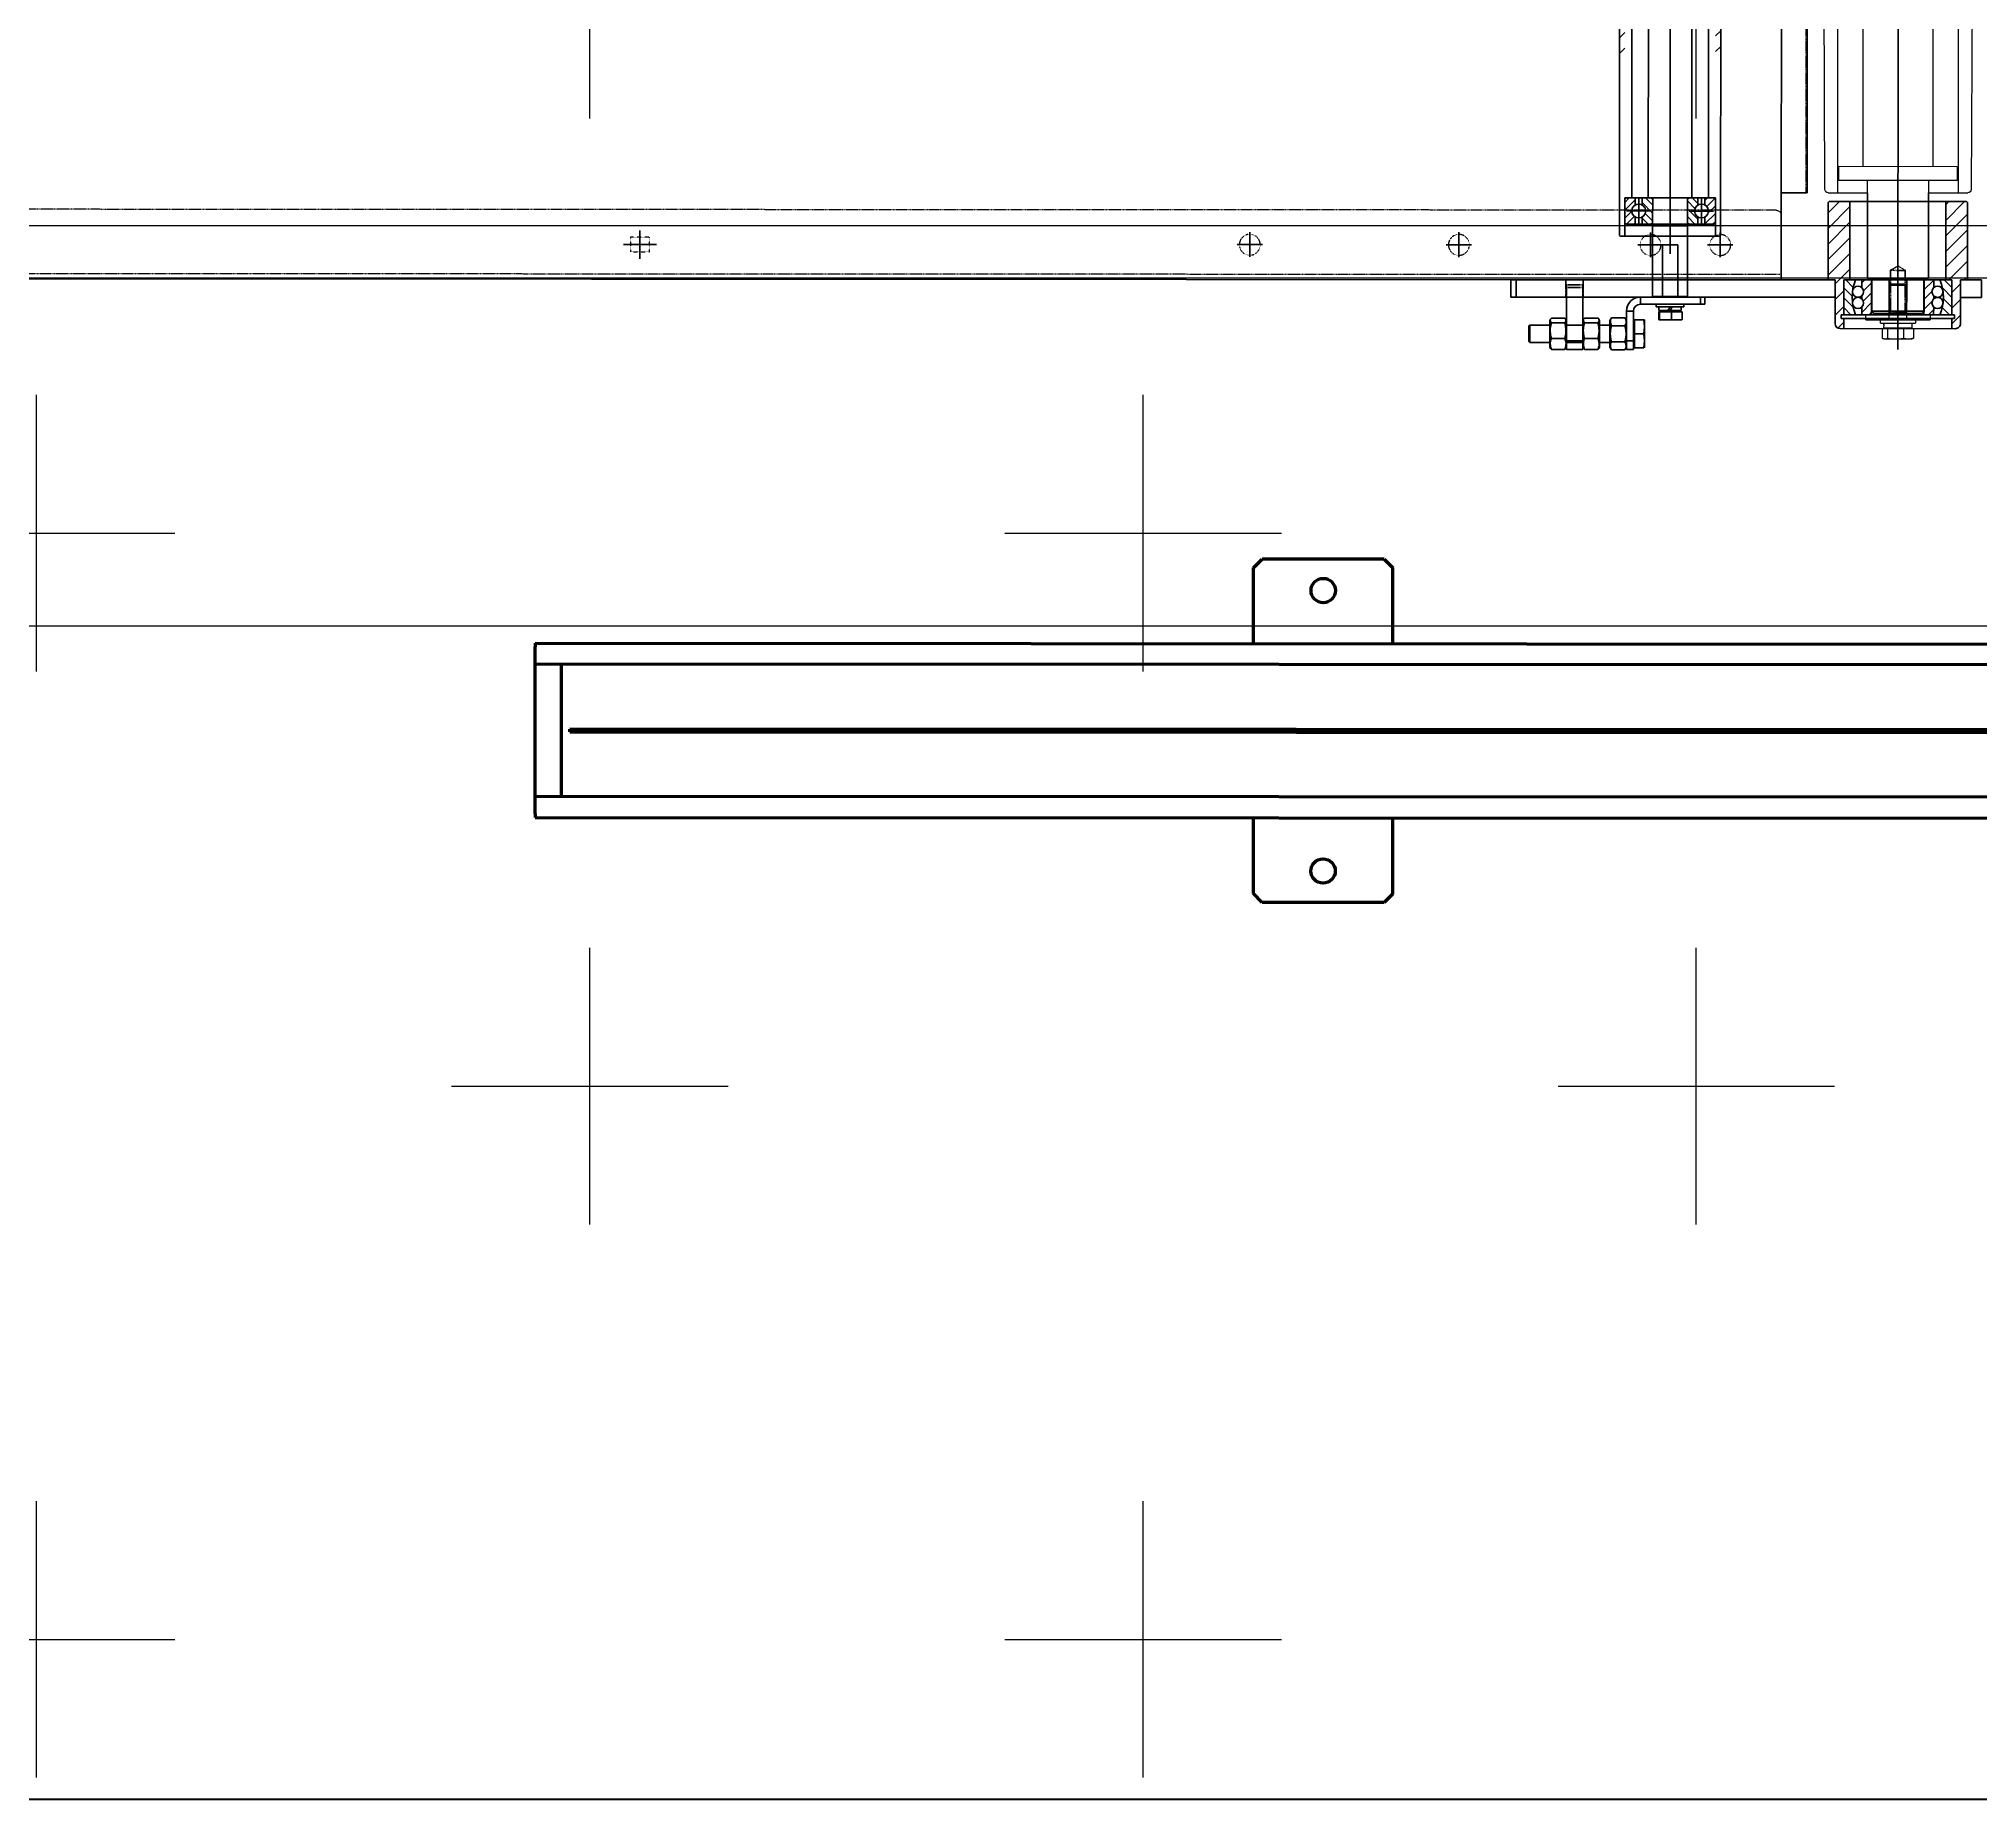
# Model space of a CAD drawing. Header units: millimetres. Extents: x 845401 to 948039, y 511594 to 550263.
# Drawn here: x 909969 to 911081, y 535138 to 536149 of the extents above; entities that cross this region are included whole.
import ezdxf

# ---------------------------------------------------------------- set-up
doc = ezdxf.new("R2010")
doc.units = ezdxf.units.MM
doc.linetypes.add('CENTER', pattern=[0])
doc.linetypes.add('DASHED', pattern=[0.75, 0.5, -0.25])
for name, color, linetype in [('00', 7, 'Continuous'), ('1', 30, 'Continuous'), ('1轮廓实线层', 7, 'Continuous'), ('2细线层', 4, 'Continuous'), ('3中心线层', 1, 'CENTER'), ('4虚线层', 6, 'DASHED'), ('5剖面线层', 2, 'Continuous')]:
    doc.layers.add(name, color=color, linetype=linetype)
for name, color, linetype, lineweight in [('7标注层', 4, 'Continuous', 5), ('A-剖-0.10mm.......SECT-L01', 255, 'Continuous', 18), ('可见 (ISO)', 7, 'Continuous', 50), ('物流设备', 7, 'Continuous', 5), ('粗实线', 7, 'Continuous', 30)]:
    doc.layers.add(name, color=color, linetype=linetype, lineweight=lineweight)
doc.styles.add('PC_TEXTSTYLE', font='isocp.shx', dxfattribs={"width": 0.8, "bigfont": 'hzfs.shx'})

# ---------------------------------------------------------------- blocks, each defined once
blk = doc.blocks.new('*U579')
at = {"layer": '1', "linetype": 'Continuous'}
h = blk.add_hatch(dxfattribs=at)
h.set_pattern_fill('_USER', color=1, scale=4, angle=45, style=0, pattern_type=0)
h.set_pattern_definition([(45, (0, 0), (-2.828427, 2.828427), [])])
edge = h.paths.add_edge_path()
edge.add_line((603, 403), (583, 403))
edge.add_line((583, 403), (583, 396.2))
edge.add_arc((593, 372), 26.2, 97.9975, 112.4377, ccw=False)
edge.add_arc((593, 372), 26.2, 82.0025, 97.9975, ccw=False)
edge.add_arc((593, 372), 26.2, 67.5623, 82.0025, ccw=False)
edge.add_line((603, 396.2), (603, 403))
edge = h.paths.add_edge_path()
edge.add_line((603, 347.8), (603, 341))
edge.add_line((603, 341), (583, 341))
edge.add_line((583, 341), (583, 347.8))
edge.add_arc((593, 372), 26.2, 247.5623, 262.0025)
edge.add_arc((593, 372), 26.2, 262.0025, 277.9975)
edge.add_arc((593, 372), 26.2, 277.9975, 292.4377)
blk = doc.blocks.new('*U580')
at = {"layer": '1', "linetype": 'Continuous'}
h = blk.add_hatch(dxfattribs=at)
h.set_pattern_fill('_USER', color=1, scale=4, angle=135, style=0, pattern_type=0)
h.set_pattern_definition([(135, (0, 0), (-2.828427, -2.828427), [])])
edge = h.paths.add_edge_path()
edge.add_line((598.5, 392.6), (603, 392.6))
edge.add_line((603, 392.6), (603, 387))
edge.add_line((603, 387), (583, 387))
edge.add_line((583, 387), (583, 392.6))
edge.add_line((583, 392.6), (587.5, 392.6))
edge.add_arc((589.8, 394.8), 3.2, 222.8511, 317.1489)
edge.add_line((592.1, 392.6), (593.9, 392.6))
edge.add_arc((596.2, 394.8), 3.2, 222.8511, 317.1489)
edge = h.paths.add_edge_path()
edge.add_line((583, 357), (603, 357))
edge.add_line((603, 357), (603, 351.4))
edge.add_line((603, 351.4), (598.5, 351.4))
edge.add_arc((596.2, 349.2), 3.2, 42.8511, 137.1489)
edge.add_line((593.9, 351.4), (592.1, 351.4))
edge.add_arc((589.8, 349.2), 3.2, 42.8511, 137.1489)
edge.add_line((587.5, 351.4), (583, 351.4))
edge.add_line((583, 351.4), (583, 357))
blk = doc.blocks.new('*U578', base_point=(-31, -88.5))
at = {"layer": '00', "color": 7}
for p, q in [((603, 403), (583, 403)), ((583, 403), (583, 387)), ((603, 403), (603, 387)), ((583, 392.6), (587.5, 392.6)), ((592.1, 392.6), (593.9, 392.6)), ((598.5, 392.6), (603, 392.6)), ((583, 387), (603, 387)), ((583, 357), (603, 357)), ((583, 341), (583, 357)), ((603, 341), (603, 357)), ((583, 351.4), (587.5, 351.4)), ((592.1, 351.4), (593.9, 351.4)), ((598.5, 351.4), (603, 351.4)), ((603, 341), (583, 341))]:
    blk.add_line(p, q, dxfattribs=at)
for centre in [(589.8, 394.8), (596.2, 394.8), (589.8, 349.2), (596.2, 349.2)]:
    blk.add_circle(centre, 3.2, dxfattribs=at)
for start, end in [(67.5623, 112.4377), (247.5623, 292.4377)]:
    blk.add_arc((593, 372), 26.2, start, end, dxfattribs=at)
at = {"color": 1, "linetype": 'Continuous'}
for name in ['*U579', '*U580']:
    blk.add_blockref(name, (0, 0), dxfattribs=at)
blk = doc.blocks.new('2206')
for p, q in [((2751.3, 2782.6), (2721.3, 2782.6)), ((2751.3, 2762.6), (2721.3, 2762.6))]:
    blk.add_line(p, q)
at = {"layer": '00', "rotation": 270}
blk.add_blockref('*U578', (2275.8, 3396.6), dxfattribs=at)
blk = doc.blocks.new('JTB2')
at = {"layer": '5剖面线层'}
h = blk.add_hatch(dxfattribs=at)
h.set_pattern_fill('ANSI31', color=256, scale=2, angle=-90, style=0)
h.set_pattern_definition([(225, (4709.747, 4481.01), (-4.490128, 4.490128), [])])
h.paths.add_polyline_path([(3985.1, 692.6), (3985.1, 704.6), (3985.6, 705.1), (4029.6, 705.1), (4030.1, 704.6), (4030.1, 701.1), (4040.1, 701.1), (4055.1, 701.1, -0.414214), (4058.1, 698.1), (4058.1, 696.1), (4052.3, 696.1), (4052.3, 697.6), (4050.1, 697.6), (4050.1, 696.1), (4030.1, 696.1), (4030.1, 692.6)])
h.paths.add_polyline_path([(3985.6, 625.1), (3985.1, 625.6), (3985.1, 637.6), (4030.1, 637.6), (4030.1, 634.1), (4050.1, 634.1), (4050.1, 632.6), (4052.3, 632.6), (4052.3, 634.1), (4058.1, 634.1), (4058.1, 632.1, -0.414214), (4055.1, 629.1), (4040.1, 629.1), (4030.1, 629.1), (4030.1, 625.6), (4029.6, 625.1)])
at = {"color": 7, "linetype": 'Continuous', "lineweight": 25}
for p, q in [((4040.1, 887.1), (4030.1, 887.1)), ((4030.1, 887.1), (4030.1, 884.1)), ((4030.1, 884.1), (4040.1, 884.1)), ((4030.1, 884.1), (4030.1, 701.1)), ((4040.1, 884.1), (4040.1, 887.1)), ((4040.1, 884.1), (4040.1, 701.1)), ((4040.1, 855.3), (4065.1, 855.3)), ((4040.1, 845.8), (4065.1, 845.8)), ((4065.1, 855.3), (4065.1, 845.8)), ((4070.1, 855.3), (4065.1, 855.3)), ((4065.1, 845.8), (4070.1, 845.8)), ((4070.1, 845.8), (4070.1, 855.3)), ((3985.1, 704.6), (3985.6, 705.1)), ((3985.1, 704.6), (3985.1, 625.6)), ((3985.6, 705.1), (4029.6, 705.1)), ((4029.6, 705.1), (4030.1, 704.6)), ((4040.1, 701.1), (4030.1, 701.1)), ((4040.1, 701.1), (4055.1, 701.1)), ((4030.1, 692.6), (3985.1, 692.6)), ((4030.1, 696.1), (4030.1, 634.1)), ((4050.1, 697.6), (4050.1, 632.6)), ((4050.1, 697.6), (4052.3, 697.6)), ((4052.3, 697.6), (4052.3, 632.6)), ((4058.1, 696.1), (4052.3, 696.1)), ((4058.1, 632.1), (4058.1, 698.1)), ((3985.1, 637.6), (4030.1, 637.6)), ((3985.6, 625.1), (3985.1, 625.6)), ((4029.6, 625.1), (3985.6, 625.1)), ((4030.1, 625.6), (4029.6, 625.1)), ((4030.1, 629.1), (4030.1, 617.1)), ((4040.1, 629.1), (4030.1, 629.1)), ((4055.1, 629.1), (4040.1, 629.1)), ((4040.1, 617.1), (4040.1, 629.1)), ((4050.1, 632.6), (4052.3, 632.6)), ((4052.3, 634.1), (4058.1, 634.1)), ((4040.1, 617.1), (4030.1, 617.1))]:
    blk.add_line(p, q, dxfattribs=at)
for centre, start, end in [((4055.1, 698.1), 0, 90), ((4055.1, 632.1), 270, 0)]:
    blk.add_arc(centre, 3, start, end, dxfattribs=at)
at = {"layer": '4虚线层'}
for p, q in [((4040.1, 855.6), (4030.1, 855.6)), ((4040.1, 845.6), (4030.1, 845.6)), ((4033.1, 855.3), (4033.1, 845.8)), ((4033.1, 855.3), (4040.1, 855.3)), ((4033.1, 845.8), (4040.1, 845.8)), ((4034.6, 855.3), (4034.6, 845.8))]:
    blk.add_line(p, q, dxfattribs=at)
at = {"layer": '4虚线层', "lineweight": 25}
for p, q in [((4050.1, 696.1), (4030.1, 696.1)), ((4030.1, 634.1), (4050.1, 634.1))]:
    blk.add_line(p, q, dxfattribs=at)
at = {"xscale": -1, "rotation": 90}
blk.add_blockref('2206', (6812.7, 3401.4), dxfattribs=at)
blk = doc.blocks.new('6304')
at = {"layer": '5剖面线层'}
h = blk.add_hatch(dxfattribs=at)
h.set_pattern_fill('ANSI31', color=256, style=0)
h.set_pattern_definition([(45, (1622.4174, 1392.4765), (-2.24506, 2.24506), [])])
edge = h.paths.add_edge_path()
edge.add_line((1637.4, 1412.5), (1635.4, 1412.5))
edge.add_line((1635.4, 1412.5), (1633.4, 1412.5))
edge.add_arc((1629.9, 1410.5), 4, 30, 150)
edge.add_line((1626.5, 1412.5), (1622.4, 1412.5))
edge.add_line((1622.4, 1412.5), (1622.4, 1417.4))
edge.add_arc((1623.5, 1417.4), 1.1, 90, 180, ccw=False)
edge.add_line((1623.5, 1418.5), (1636.3, 1418.5))
edge.add_arc((1636.3, 1417.4), 1.1, 360, 90, ccw=False)
edge.add_line((1637.4, 1417.4), (1637.4, 1412.5))
h = blk.add_hatch(dxfattribs=at)
h.set_pattern_fill('ANSI31', color=256, angle=90, style=0)
h.set_pattern_definition([(135, (1622.4174, 1392.4765), (-2.24506, -2.24506), [])])
edge = h.paths.add_edge_path()
edge.add_line((1622.4, 1408.5), (1626.5, 1408.5))
edge.add_arc((1629.9, 1410.5), 4, 210, 330)
edge.add_line((1633.4, 1408.5), (1637.4, 1408.5))
edge.add_line((1637.4, 1408.5), (1637.4, 1403.6))
edge.add_arc((1636.3, 1403.6), 1.1, 270, 360, ccw=False)
edge.add_line((1636.3, 1402.5), (1623.5, 1402.5))
edge.add_arc((1623.5, 1403.6), 1.1, 180, 270, ccw=False)
edge.add_line((1622.4, 1403.6), (1622.4, 1408.5))
at = {"layer": '5剖面线层', "extrusion": (0, 1.22461e-16, -1)}
h = blk.add_hatch(dxfattribs=at)
h.set_pattern_fill('ANSI31', color=256, angle=180, style=0)
h.set_pattern_definition([(225, (-1622.4174, 1392.4765), (2.24506, -2.24506), [])])
edge = h.paths.add_edge_path()
edge.add_line((-1622.4, 1376.5), (-1626.5, 1376.5))
edge.add_arc((-1629.9, 1374.5), 4, 30, 150)
edge.add_line((-1633.4, 1376.5), (-1637.4, 1376.5))
edge.add_line((-1637.4, 1376.5), (-1637.4, 1381.4))
edge.add_arc((-1636.3, 1381.4), 1.1, 90, 180, ccw=False)
edge.add_line((-1636.3, 1382.5), (-1623.5, 1382.5))
edge.add_arc((-1623.5, 1381.4), 1.1, 360, 90, ccw=False)
edge.add_line((-1622.4, 1381.4), (-1622.4, 1376.5))
h = blk.add_hatch(dxfattribs=at)
h.set_pattern_fill('ANSI31', color=256, angle=270, style=0)
h.set_pattern_definition([(315, (-1622.4174, 1392.4765), (2.24506, 2.24506), [])])
edge = h.paths.add_edge_path()
edge.add_line((-1626.5, 1372.5), (-1622.4, 1372.5))
edge.add_line((-1622.4, 1372.5), (-1622.4, 1367.6))
edge.add_arc((-1623.5, 1367.6), 1.1, 270, 360, ccw=False)
edge.add_line((-1623.5, 1366.5), (-1636.3, 1366.5))
edge.add_arc((-1636.3, 1367.6), 1.1, 180, 270, ccw=False)
edge.add_line((-1637.4, 1367.6), (-1637.4, 1372.5))
edge.add_line((-1637.4, 1372.5), (-1635.4, 1372.5))
edge.add_line((-1635.4, 1372.5), (-1633.4, 1372.5))
edge.add_arc((-1629.9, 1374.5), 4, 210, 330)
at = {"layer": '1轮廓实线层'}
for p, q in [((1622.4, 1392.5), (1622.4, 1417.4)), ((1637.4, 1417.4), (1637.4, 1392.5)), ((1622.4, 1408.5), (1626.5, 1408.5)), ((1623.5, 1402.5), (1636.3, 1402.5)), ((1633.4, 1408.5), (1637.4, 1408.5)), ((1637.4, 1412.5), (1635.4, 1412.5))]:
    blk.add_line(p, q, dxfattribs=at)
at = {"layer": '1轮廓实线层', "extrusion": (0, 1.22461e-16, -1)}
for p, q in [((1622.4, 1392.5), (1622.4, 1367.6)), ((1637.4, 1367.6), (1637.4, 1392.5)), ((1623.5, 1382.5), (1636.3, 1382.5)), ((1622.4, 1376.5), (1626.5, 1376.5)), ((1633.4, 1376.5), (1637.4, 1376.5)), ((1637.4, 1372.5), (1635.4, 1372.5))]:
    blk.add_line(p, q, dxfattribs=at)
at = {"layer": '1轮廓实线层'}
for points in [[(1626.5, 1412.5), (1622.4, 1412.5), (1622.4, 1417.4)], [(1623.5, 1418.5), (1636.3, 1418.5)], [(1637.4, 1417.4), (1637.4, 1412.5)], [(1635.4, 1412.5), (1633.4, 1412.5)]]:
    blk.add_lwpolyline(points, dxfattribs=at)
at = {"layer": '1轮廓实线层', "extrusion": (0, 1.22461e-16, -1)}
for points in [[(-1626.5, 1372.5), (-1622.4, 1372.5), (-1622.4, 1367.6)], [(-1635.4, 1372.5), (-1633.4, 1372.5)], [(-1637.4, 1367.6), (-1637.4, 1372.5)], [(-1623.5, 1366.5), (-1636.3, 1366.5)]]:
    blk.add_lwpolyline(points, dxfattribs=at)
at = {"layer": '1轮廓实线层'}
blk.add_circle((1629.9, 1410.5), 4, dxfattribs=at)
at = {"layer": '1轮廓实线层', "extrusion": (0, 1.22461e-16, -1)}
blk.add_circle((-1629.9, 1374.5), 4, dxfattribs=at)
at = {"layer": '1轮廓实线层'}
for centre, start, end in [((1623.5, 1417.4), 90, 180), ((1636.3, 1417.4), 0, 90), ((1623.5, 1403.6), 180, 270), ((1636.3, 1403.6), 270, 0)]:
    blk.add_arc(centre, 1.1, start, end, dxfattribs=at)
at = {"layer": '1轮廓实线层', "extrusion": (0, 1.22461e-16, -1)}
for centre, start, end in [((-1623.5, 1381.4), 0, 90), ((-1636.3, 1381.4), 90, 180), ((-1623.5, 1367.6), 270, 0), ((-1636.3, 1367.6), 180, 270)]:
    blk.add_arc(centre, 1.1, start, end, dxfattribs=at)
at = {"layer": '3中心线层'}
for p, q in [((1629.9, 1403.5), (1629.9, 1417.5)), ((1622.9, 1410.5), (1636.9, 1410.5)), ((1620.4, 1392.5), (1639.4, 1392.5))]:
    blk.add_line(p, q, dxfattribs=at)
at = {"layer": '3中心线层', "extrusion": (0, 1.22461e-16, -1)}
for p, q in [((1629.9, 1381.5), (1629.9, 1367.5)), ((1622.9, 1374.5), (1636.9, 1374.5))]:
    blk.add_line(p, q, dxfattribs=at)
at = {"style": 'PC_TEXTSTYLE'}
blk.add_text('TH_SUPERPART', height=1e-29, dxfattribs=at).set_placement((1622.4, 1392.5))
blk = doc.blocks.new('*U100472')
at = {"layer": '5剖面线层'}
h = blk.add_hatch(dxfattribs=at)
h.set_pattern_fill('ANSI31', color=256, scale=2, angle=-90, style=0)
h.set_pattern_definition([(315, (-3679.253, 1891.92), (4.490128, 4.490128), [])])
h.paths.add_polyline_path([(-1921.7, 1032), (-1921.7, 1536.5), (-1922.2, 1537), (-1924.7, 1537), (-1924.7, 1530), (-1924.7, 1515), (-1926.7, 1515), (-1928.7, 1515), (-1928.7, 1032)])
h.paths.add_polyline_path([(-1924.7, 549), (-1924.7, 534), (-1924.7, 527), (-1922.2, 527), (-1921.7, 527.5), (-1921.7, 1032), (-1928.7, 1032), (-1928.7, 549), (-1926.7, 549)])
h.paths.add_polyline_path([(-1972.7, 1032), (-1972.7, 1515), (-1974.7, 1515), (-1976.7, 1515), (-1976.7, 1530), (-1976.7, 1537), (-1979.2, 1537), (-1979.7, 1536.5), (-1979.7, 1032)])
h.paths.add_polyline_path([(-1972.7, 549), (-1972.7, 1032), (-1979.7, 1032), (-1979.7, 527.5), (-1979.2, 527), (-1976.7, 527), (-1976.7, 534), (-1976.7, 549), (-1974.7, 549)])
at = {"color": 7, "linetype": 'Continuous', "lineweight": 25}
for p, q in [((-1984.3, 1702.3), (-1985.2, 1700.6)), ((-1976.6, 1702.3), (-1984.3, 1702.3)), ((-1975.7, 1700.6), (-1976.6, 1702.3)), ((-2031.2, 1698), (-2031.7, 1697.5)), ((-2031.7, 1688.5), (-2031.7, 1697.5)), ((-2019.7, 1698), (-2031.2, 1698)), ((-2031.2, 1698), (-2031.2, 1688)), ((-2019.3, 1701.4), (-2019.7, 1700.6)), ((-2019.7, 1700.6), (-2019.7, 1700.4)), ((-2019.7, 1700.4), (-2019.7, 1685.4)), ((-2018.8, 1702), (-2019.3, 1701.4)), ((-2011.1, 1702), (-2018.8, 1702)), ((-2011.1, 1695.7), (-2018.8, 1695.7)), ((-2010.2, 1700.6), (-2010.6, 1701.4)), ((-2010.2, 1700.6), (-2010.2, 1700.4)), ((-2010.2, 1700.4), (-2010.2, 1685.4)), ((-2000.7, 1698), (-2010.2, 1698)), ((-2000.3, 1701.4), (-2000.7, 1700.6)), ((-2000.7, 1700.6), (-2000.7, 1700.4)), ((-2000.7, 1700.4), (-2000.7, 1685.4)), ((-1999.8, 1702), (-2000.3, 1701.4)), ((-1992.1, 1702), (-1999.8, 1702)), ((-1992.1, 1695.7), (-1999.8, 1695.7)), ((-1991.2, 1700.6), (-1991.6, 1701.4)), ((-1991.2, 1700.6), (-1991.2, 1700.4)), ((-1991.2, 1700.4), (-1991.2, 1685.4)), ((-1985.2, 1698), (-1991.2, 1698)), ((-1985.2, 1700.6), (-1985.2, 1685.4)), ((-1976.6, 1697.6), (-1984.3, 1697.6)), ((-1975.7, 1702), (-1971.7, 1702)), ((-1975.7, 1697), (-1975.7, 1702)), ((-1975.7, 1680), (-1975.7, 1697)), ((-1971.7, 1697), (-1975.7, 1697)), ((-1971.7, 1702), (-1971.7, 1697)), ((-1971.1, 1700.9), (-1971.7, 1700.3)), ((-1971.7, 1680), (-1971.7, 1697)), ((-1971.1, 1693), (-1971.1, 1701)), ((-1971.1, 1701), (-1965.7, 1701)), ((-1971.1, 1685), (-1971.1, 1693)), ((-1971.1, 1693), (-1965.7, 1693)), ((-1965.7, 1701), (-1965.3, 1697)), ((-1965.3, 1697), (-1965.7, 1693)), ((-1965.7, 1693), (-1965.3, 1689)), ((-1965.3, 1701), (-1965.3, 1697)), ((-1965.3, 1689), (-1965.3, 1697)), ((-2031.7, 1688.5), (-2031.2, 1688)), ((-2031.2, 1688), (-2019.7, 1688)), ((-2019.7, 1685.4), (-2019.3, 1684.7)), ((-2011.1, 1686.7), (-2018.8, 1686.7)), ((-2011.1, 1684), (-2018.8, 1684)), ((-2010.6, 1684.7), (-2010.2, 1685.4)), ((-2010.2, 1688), (-2000.7, 1688)), ((-2000.7, 1685.4), (-2000.3, 1684.7)), ((-1992.1, 1686.7), (-1999.8, 1686.7)), ((-1992.1, 1684), (-1999.8, 1684)), ((-1991.6, 1684.7), (-1991.2, 1685.4)), ((-1991.2, 1688), (-1985.2, 1688)), ((-1985.2, 1685.4), (-1984.3, 1683.8)), ((-1976.6, 1688.4), (-1984.3, 1688.4)), ((-1976.6, 1683.8), (-1984.3, 1683.8)), ((-1976.6, 1683.8), (-1975.7, 1685.4)), ((-1975.7, 1680), (-1971.7, 1680)), ((-1971.7, 1685.8), (-1971.1, 1685.2)), ((-1971.1, 1685), (-1965.7, 1685)), ((-1965.3, 1689), (-1965.7, 1685)), ((-1965.3, 1685), (-1965.3, 1689)), ((-1957.2, 1685), (-1957.1, 1685)), ((-1956.7, 1680.3), (-1957.2, 1680.3)), ((-1957.1, 1685), (-1953.2, 1685)), ((-1957, 1680.3), (-1956.4, 1679.7)), ((-1956.7, 1684.7), (-1953.2, 1685)), ((-1956.7, 1680.3), (-1956.7, 1684.7)), ((-1949.8, 1680.3), (-1956.7, 1680.3)), ((-1953.2, 1685), (-1949.8, 1684.7)), ((-1953.2, 1685), (-1946.8, 1685)), ((-1949.8, 1684.7), (-1946.8, 1685)), ((-1949.8, 1680.3), (-1949.8, 1684.7)), ((-1943.8, 1680.3), (-1949.8, 1680.3)), ((-1946.8, 1685), (-1943.8, 1684.7)), ((-1946.8, 1685), (-1944.2, 1685)), ((-1945, 1679.7), (-1944.4, 1680.3)), ((-1944.1, 1685), (-1944.2, 1685)), ((-1943.8, 1680.3), (-1943.8, 1684.7)), ((-1834.9, 1680), (-1834.9, 1662)), ((-1805.9, 1681), (-1804.9, 1680)), ((-1804.9, 1662), (-1804.9, 1680)), ((-1967.7, 1676), (-1967.7, 1672)), ((-1933.2, 1676), (-1967.7, 1676)), ((-1933.2, 1672), (-1967.7, 1672)), ((-1960.2, 1672), (-1960.7, 1671.5)), ((-1960.7, 1671.5), (-1960.7, 1631.1)), ((-1955.1, 1671.5), (-1960.7, 1671.5)), ((-1960.2, 1672), (-1954.9, 1672)), ((-1958.7, 1677.6), (-1958.7, 1676)), ((-1958.7, 1677.6), (-1958.4, 1677.6)), ((-1958.4, 1677.6), (-1942.7, 1677.6)), ((-1957.1, 1679.7), (-1957.1, 1677.6)), ((-1957.1, 1679.7), (-1951.9, 1679.7)), ((-1955.1, 1642), (-1955.1, 1671.5)), ((-1946.3, 1671.5), (-1955.1, 1671.5)), ((-1954.9, 1672), (-1946.4, 1672)), ((-1951.9, 1679.7), (-1950.7, 1679.7)), ((-1950.7, 1679.7), (-1944.3, 1679.7)), ((-1946.4, 1672), (-1941.2, 1672)), ((-1946.3, 1642), (-1946.3, 1671.5)), ((-1940.7, 1671.5), (-1946.3, 1671.5)), ((-1944.3, 1677.6), (-1944.3, 1679.7)), ((-1942.7, 1676), (-1942.7, 1677.6)), ((-1940.7, 1671.5), (-1941.2, 1672)), ((-1940.7, 1631.1), (-1940.7, 1671.5)), ((-1933.2, 1672), (-1933.2, 1676)), ((-1933.2, 1676), (-1930.7, 1676)), ((-1930.7, 1672), (-1933.2, 1672)), ((-1930.7, 1676), (-1930.7, 1672)), ((-1886.9, 1662), (-3156.9, 1662)), ((-1886.9, 1656), (-1886.9, 1662)), ((-1836.4, 1662), (-1837.4, 1661)), ((-1837.4, 1661), (-1837.4, 1612)), ((-1802.4, 1661), (-1837.4, 1661)), ((-1836.4, 1662), (-1803.4, 1662)), ((-1802.4, 1661), (-1803.4, 1662)), ((-1802.4, 1612), (-1802.4, 1661)), ((-1886.9, 1622), (-1886.9, 1656)), ((-1979.7, 1636.5), (-1979.2, 1637)), ((-1979.7, 1636.5), (-1979.7, 427.5)), ((-1976.7, 1637), (-1979.2, 1637)), ((-1976.7, 1637), (-1976.7, 1630)), ((-1976.7, 1637), (-1924.7, 1637)), ((-1946.3, 1642), (-1955.1, 1642)), ((-1924.7, 1630), (-1924.7, 1637)), ((-1922.2, 1637), (-1924.7, 1637)), ((-1922.2, 1637), (-1921.7, 1636.5)), ((-1921.7, 427.5), (-1921.7, 1636.5)), ((-1976.7, 1630), (-1976.7, 1615)), ((-1960.7, 1631.1), (-1940.7, 1631.1)), ((-1960.7, 1630), (-1960.7, 1615)), ((-1960.7, 1630), (-1940.7, 1630)), ((-1960.2, 1631.1), (-1960.2, 1630)), ((-1941.2, 1630), (-1941.2, 1631.1)), ((-1940.7, 1615), (-1940.7, 1630)), ((-1924.7, 1615), (-1924.7, 1630)), ((-1976.7, 1615), (-1974.7, 1615)), ((-1974.7, 1615), (-1926.7, 1615)), ((-1972.7, 449), (-1972.7, 1615)), ((-1963.2, 1615), (-1963.2, 449)), ((-1963.2, 1615), (-1938.2, 1615)), ((-1938.2, 449), (-1938.2, 1615)), ((-1928.7, 1615), (-1928.7, 449)), ((-1926.7, 1615), (-1924.7, 1615)), ((-1886.9, 1622), (-1886.9, 442)), ((-1886.9, 1612), (-1886.2, 1612)), ((-1872.1, 1612), (-1886.2, 1612)), ((-1872.1, 452), (-1872.1, 1612))]:
    blk.add_line(p, q, dxfattribs=at)
for p, q in [((-1957.2, 1685), (-1957.2, 1680.3)), ((-1834.9, 1680), (-1804.9, 1680))]:
    blk.add_line(p, q)
at = {"color": 7, "linetype": 'Continuous', "lineweight": 15}
for p, q in [((-1834.9, 1680), (-1833.9, 1681)), ((-1833.9, 1681), (-1805.9, 1681)), ((-1861.9, 1610), (-1862.9, 1347)), ((-1859.9, 1612), (-1837.4, 1612)), ((-1854.4, 1612), (-1854.4, 452)), ((-1785.9, 1605), (-1853.9, 1605)), ((-1853.9, 1605), (-1853.9, 1597)), ((-1837.4, 1612), (-1837.4, 1605)), ((-1802.4, 1612), (-1779.9, 1612)), ((-1802.4, 1605), (-1802.4, 1612)), ((-1785.9, 1597), (-1785.9, 1605)), ((-1785.4, 452), (-1785.4, 1612)), ((-1776.9, 1347), (-1777.9, 1610)), ((-1785.9, 1597), (-1853.9, 1597)), ((-1839.9, 1597), (-1839.9, 467)), ((-1799.9, 467), (-1799.9, 1597))]:
    blk.add_line(p, q, dxfattribs=at)
at = {"color": 7, "linetype": 'Continuous', "lineweight": 25, "flags": 128}
for points in [[(-1950.7, 1677.6), (-1951.1, 1678.3), (-1951.5, 1679), (-1951.9, 1679.7)], [(-1950.7, 1679.7), (-1950.3, 1679), (-1949.9, 1678.3), (-1949.5, 1677.6)]]:
    blk.add_lwpolyline(points, dxfattribs=at)
at = {"color": 7, "linetype": 'Continuous', "lineweight": 25}
for radius in [8, 4]:
    blk.add_arc((-1967.7, 1680), radius, 180, 270, dxfattribs=at)
at = {"color": 7, "linetype": 'Continuous', "lineweight": 15}
for centre, start, end in [((-1859.9, 1610), 90, 179.7838), ((-1779.9, 1610), 0.2162, 90)]:
    blk.add_arc(centre, 2, start, end, dxfattribs=at)
at = {"color": 7, "linetype": 'Continuous', "lineweight": 25}
for points, knots in [([(-1984.3, 1697.6), (-1984.5, 1698), (-1984.9, 1698.9), (-1985, 1700.1), (-1984.8, 1701.2), (-1984.4, 1701.9), (-1984.3, 1702.3)], [0, 0, 0, 0, 0.264603, 0.534946, 0.765344, 1, 1, 1, 1]), ([(-1976.6, 1702.3), (-1976.4, 1701.9), (-1976, 1701), (-1975.8, 1699.8), (-1976.1, 1698.7), (-1976.4, 1698), (-1976.6, 1697.6)], [0, 0, 0, 0, 0.264604, 0.534947, 0.765345, 1, 1, 1, 1]), ([(-2018.8, 1695.7), (-2019, 1696.2), (-2019.4, 1697.4), (-2019.5, 1699), (-2019.3, 1700.6), (-2018.9, 1701.5), (-2018.8, 1702)], [0, 0, 0, 0, 0.264606, 0.534947, 0.765339, 1, 1, 1, 1]), ([(-2018.8, 1686.7), (-2019, 1687.8), (-2019.5, 1689.6), (-2019.5, 1692.3), (-2019.2, 1694.2), (-2018.9, 1695.3), (-2018.8, 1695.7)], [0, 0, 0, 0, 0.363595, 0.61279, 0.868712, 1, 1, 1, 1]), ([(-2011.1, 1702), (-2010.9, 1701.5), (-2010.5, 1700.4), (-2010.3, 1698.7), (-2010.6, 1697.1), (-2010.9, 1696.2), (-2011.1, 1695.7)], [0, 0, 0, 0, 0.264606, 0.534947, 0.765343, 1, 1, 1, 1]), ([(-2010.6, 1701.4), (-2010.6, 1701.4), (-2010.7, 1701.6), (-2010.9, 1701.8), (-2011.1, 1702)], [0, 0, 0, 0, 0.024413, 1, 1, 1, 1]), ([(-2011.1, 1695.7), (-2011, 1695.3), (-2010.7, 1694.2), (-2010.4, 1692.3), (-2010.4, 1689.6), (-2010.9, 1687.8), (-2011.1, 1686.7)], [0, 0, 0, 0, 0.131289, 0.380795, 0.636403, 1, 1, 1, 1]), ([(-1999.8, 1695.7), (-2000, 1696.2), (-2000.4, 1697.4), (-2000.5, 1699), (-2000.3, 1700.6), (-1999.9, 1701.5), (-1999.8, 1702)], [0, 0, 0, 0, 0.264606, 0.534947, 0.765339, 1, 1, 1, 1]), ([(-1999.8, 1686.7), (-2000, 1687.8), (-2000.5, 1689.6), (-2000.5, 1692.3), (-2000.2, 1694.2), (-1999.9, 1695.3), (-1999.8, 1695.7)], [0, 0, 0, 0, 0.363595, 0.61279, 0.868712, 1, 1, 1, 1]), ([(-1992.1, 1702), (-1991.9, 1701.5), (-1991.5, 1700.4), (-1991.3, 1698.7), (-1991.6, 1697.1), (-1991.9, 1696.2), (-1992.1, 1695.7)], [0, 0, 0, 0, 0.264606, 0.534947, 0.765343, 1, 1, 1, 1]), ([(-1991.6, 1701.4), (-1991.6, 1701.4), (-1991.7, 1701.6), (-1991.9, 1701.8), (-1992.1, 1702)], [0, 0, 0, 0, 0.024413, 1, 1, 1, 1]), ([(-1992.1, 1695.7), (-1992, 1695.3), (-1991.7, 1694.2), (-1991.4, 1692.3), (-1991.4, 1689.6), (-1991.9, 1687.8), (-1992.1, 1686.7)], [0, 0, 0, 0, 0.131289, 0.380795, 0.636403, 1, 1, 1, 1]), ([(-1984.3, 1688.4), (-1984.5, 1689.5), (-1985, 1691.4), (-1985, 1694.1), (-1984.7, 1696.1), (-1984.4, 1697.2), (-1984.3, 1697.6)], [0, 0, 0, 0, 0.3635952, 0.6127891, 0.8687081, 1, 1, 1, 1]), ([(-1976.6, 1697.6), (-1976.5, 1697.2), (-1976.2, 1696.1), (-1975.9, 1694.1), (-1975.9, 1691.4), (-1976.4, 1689.5), (-1976.6, 1688.4)], [0, 0, 0, 0, 0.131292, 0.380799, 0.636403, 1, 1, 1, 1]), ([(-1965.3, 1691), (-1965.4, 1691), (-1965.5, 1691), (-1965.7, 1691), (-1965.7, 1691)], [0, 0, 0, 0, 0.973006, 1, 1, 1, 1]), ([(-2018.8, 1684), (-2019, 1684.3), (-2019.4, 1684.7), (-2019.5, 1685.4), (-2019.3, 1686.1), (-2018.9, 1686.5), (-2018.8, 1686.7)], [0, 0, 0, 0, 0.264605, 0.534947, 0.765343, 1, 1, 1, 1]), ([(-2011.1, 1686.7), (-2010.9, 1686.5), (-2010.5, 1686), (-2010.3, 1685.3), (-2010.6, 1684.6), (-2010.9, 1684.2), (-2011.1, 1684)], [0, 0, 0, 0, 0.264603, 0.534945, 0.765342, 1, 1, 1, 1]), ([(-1999.8, 1684), (-2000, 1684.3), (-2000.4, 1684.7), (-2000.5, 1685.4), (-2000.3, 1686.1), (-1999.9, 1686.5), (-1999.8, 1686.7)], [0, 0, 0, 0, 0.264605, 0.534947, 0.765343, 1, 1, 1, 1]), ([(-1992.1, 1686.7), (-1991.9, 1686.5), (-1991.5, 1686), (-1991.3, 1685.3), (-1991.6, 1684.6), (-1991.9, 1684.2), (-1992.1, 1684)], [0, 0, 0, 0, 0.264603, 0.534945, 0.765342, 1, 1, 1, 1]), ([(-1984.3, 1683.8), (-1984.5, 1684.2), (-1984.9, 1685), (-1985, 1686.2), (-1984.8, 1687.3), (-1984.4, 1688), (-1984.3, 1688.4)], [0, 0, 0, 0, 0.264604, 0.534947, 0.765345, 1, 1, 1, 1]), ([(-1976.6, 1688.4), (-1976.4, 1688), (-1976, 1687.2), (-1975.8, 1686), (-1976.1, 1684.8), (-1976.4, 1684.1), (-1976.6, 1683.8)], [0, 0, 0, 0, 0.264603, 0.534946, 0.765344, 1, 1, 1, 1]), ([(-1965.7, 1685), (-1965.7, 1685), (-1965.5, 1685), (-1965.4, 1685), (-1965.3, 1685)], [0, 0, 0, 0, 0.026994, 1, 1, 1, 1]), ([(-1957.1, 1685), (-1957, 1685), (-1956.8, 1684.9), (-1956.7, 1684.7), (-1956.7, 1684.7)], [0, 0, 0, 0, 0.973005, 1, 1, 1, 1]), ([(-1943.8, 1684.7), (-1943.8, 1684.7), (-1943.9, 1684.9), (-1944.1, 1685), (-1944.2, 1685)], [0, 0, 0, 0, 0.026993, 1, 1, 1, 1])]:
    blk.add_open_spline(points, degree=3, knots=knots, dxfattribs=at)
for points in [[(-1955.1, 1671.5), (-1955, 1671.7), (-1955, 1671.9), (-1954.9, 1672)], [(-1946.3, 1671.5), (-1946.4, 1671.7), (-1946.4, 1671.9), (-1946.4, 1672)]]:
    blk.add_open_spline(points, degree=3, dxfattribs=at)
at = {"layer": '2细线层', "lineweight": 15}
for p, q in [((-1829, 1695.5), (-1827.5, 1695.9)), ((-1829, 1690.1), (-1829, 1695.5)), ((-1827.9, 1695.9), (-1828.5, 1695.8)), ((-1827.9, 1695.9), (-1827.5, 1695.9)), ((-1827.5, 1695.9), (-1821.4, 1695.9)), ((-1825.9, 1690.1), (-1825.9, 1695.5)), ((-1821.4, 1695.9), (-1813.9, 1695.9)), ((-1816.8, 1695.5), (-1813.9, 1695.9)), ((-1816.8, 1690.1), (-1816.8, 1695.5)), ((-1813.9, 1695.9), (-1810.9, 1695.5)), ((-1813.9, 1695.9), (-1811.9, 1695.9)), ((-1811.4, 1695.8), (-1811.9, 1695.9)), ((-1810.9, 1695.5), (-1811.5, 1695.7)), ((-1810.9, 1690.1), (-1810.9, 1695.5)), ((-1829.9, 1686.9), (-1829.9, 1684.9)), ((-1829.9, 1686.9), (-1809.9, 1686.9)), ((-1829.9, 1684.9), (-1809.9, 1684.9)), ((-1825.9, 1690.1), (-1829, 1690.1)), ((-1828, 1689.5), (-1811.9, 1689.5)), ((-1827.8, 1690.1), (-1827.2, 1689.5)), ((-1816.8, 1690.1), (-1825.9, 1690.1)), ((-1824.9, 1684.9), (-1824.9, 1665)), ((-1810.9, 1690.1), (-1816.8, 1690.1)), ((-1814.9, 1665), (-1814.9, 1684.9)), ((-1812.7, 1689.5), (-1812.1, 1690.1)), ((-1811.9, 1686.9), (-1811.9, 1689.5)), ((-1809.9, 1684.9), (-1809.9, 1686.9)), ((-1824.9, 1665), (-1824.4, 1664.5)), ((-1824.9, 1665), (-1820.8, 1665)), ((-1820.8, 1664.5), (-1824.4, 1664.5)), ((-1820.8, 1665), (-1814.9, 1665)), ((-1815.4, 1664.5), (-1820.8, 1664.5)), ((-1815.4, 1664.5), (-1814.9, 1665))]:
    blk.add_line(p, q, dxfattribs=at)
at = {"layer": '2细线层'}
for p, q in [((-1824.9, 1681), (-1824.9, 1661)), ((-1814.9, 1681), (-1814.9, 1661)), ((-1824.9, 1661), (-1814.9, 1661))]:
    blk.add_line(p, q, dxfattribs=at)
at = {"layer": '2细线层', "lineweight": 15}
for centre, start_param, end_param in [((-1819.9, 1689.5), 1.570796, 1.758368), ((-1819.9, 1686.9), 1.477424, 1.570796)]:
    blk.add_ellipse(centre, major_axis=(0, 13.9), ratio=0.57735, start_param=start_param, end_param=end_param, dxfattribs=at)
for points, knots in [([(-1827.5, 1695.9), (-1827.2, 1695.9), (-1826.7, 1695.9), (-1826.2, 1695.6), (-1825.9, 1695.5)], [0, 0, 0, 0, 0.497781, 1, 1, 1, 1]), ([(-1825.9, 1695.5), (-1825.9, 1695.5), (-1824.4, 1695.8), (-1822.9, 1695.9), (-1821.4, 1695.9)], [0, 0, 0, 0, 0.026995, 1, 1, 1, 1]), ([(-1821.4, 1695.9), (-1820.3, 1695.9), (-1818.7, 1695.8), (-1817.2, 1695.6), (-1816.8, 1695.5)], [0, 0, 0, 0, 0.746933, 1, 1, 1, 1])]:
    blk.add_open_spline(points, degree=3, knots=knots, dxfattribs=at)
at = {"layer": '3中心线层', "linetype": 'ByBlock', "ltscale": 2}
blk.add_line((-1819.9, 319), (-1819.9, 1702), dxfattribs=at)
at = {"layer": '3中心线层'}
for p, q in [((-2541.9, 1650.2), (-2541.9, 1633.9)), ((-2191.9, 1634.8), (-2191.9, 1649)), ((-2071.9, 1634.8), (-2071.9, 1649)), ((-1961.9, 1634.8), (-1961.9, 1649)), ((-1950.7, 1647), (-1950.7, 417)), ((-1921.9, 1634.8), (-1921.9, 1649)), ((-2551.4, 1642), (-2532.4, 1642)), ((-2199.2, 1641.9), (-2184.7, 1641.9)), ((-2079.2, 1642), (-2064.7, 1642)), ((-1969.2, 1641.9), (-1954.7, 1641.9)), ((-1929.2, 1642), (-1914.7, 1642))]:
    blk.add_line(p, q, dxfattribs=at)
at = {"layer": '4虚线层'}
for p, q in [((-1825, 1681), (-1824.2, 1680.2)), ((-1814.9, 1681), (-1825, 1681)), ((-1824.2, 1680.2), (-1815.7, 1680.2)), ((-1824.2, 1680.2), (-1824.2, 1656.5)), ((-1815.7, 1680.2), (-1814.9, 1681)), ((-1815.7, 1656.5), (-1815.7, 1680.2)), ((-1824.2, 1656.5), (-1815.7, 1656.5)), ((-1824.2, 1656.5), (-1819.9, 1654)), ((-1819.9, 1654), (-1815.7, 1656.5))]:
    blk.add_line(p, q, dxfattribs=at)
at = {"layer": '4虚线层', "linetype": 'DASHED', "lineweight": 18}
for p, q in [((-1886.9, 1659), (-3156.9, 1659)), ((-1889.9, 1622), (-3153.9, 1622)), ((-1872.8, 452), (-1872.8, 1612))]:
    blk.add_line(p, q, dxfattribs=at)
at = {"layer": '4虚线层', "linetype": 'DASHED', "lineweight": 18, "ltscale": 0.2}
blk.add_lwpolyline([(-2547.4, 1646.2), (-2536.4, 1646.2), (-2536.4, 1637.9), (-2547.4, 1637.9)], close=True, dxfattribs=at)
for centre in [(-2191.9, 1642), (-2071.9, 1642)]:
    blk.add_circle(centre, 6, dxfattribs=at)
at = {"layer": '4虚线层', "linetype": 'DASHED', "lineweight": 18, "ltscale": 0.15}
for centre in [(-1961.9, 1642), (-1921.9, 1642)]:
    blk.add_circle(centre, 6, dxfattribs=at)
at = {"layer": '4虚线层', "linetype": 'DASHED', "lineweight": 18}
blk.add_arc((-1889.9, 1625), 3, 270, 0, dxfattribs=at)
at = {"layer": '7标注层', "lineweight": 15}
for p, q in [((-1838.4, 1684.9), (-1838.4, 1682)), ((-1838.4, 1684.9), (-1801.4, 1684.9)), ((-1801.4, 1682), (-1838.4, 1682)), ((-1801.4, 1682), (-1801.4, 1684.9))]:
    blk.add_line(p, q, dxfattribs=at)
for name, p, rotation in [('JTB2', (-1154.9, -2368.1), 89.99999999999999), ('6304', (-3343.2, 3252.4), 270)]:
    blk.add_blockref(name, p, dxfattribs=dict(rotation=rotation))
blk = doc.blocks.new('单件分离新结构核图')
at = {"layer": '可见 (ISO)'}
for p, q in [((4616928.7, 894497.6), (4616933.7, 894502.6)), ((4617003.7, 894502.6), (4616933.7, 894502.6)), ((4617003.7, 894502.6), (4617008.7, 894497.6)), ((4616928.7, 894454.6), (4616928.7, 894497.6)), ((4617008.7, 894454.6), (4617008.7, 894497.6)), ((4616516.4, 894454.1), (4618516.4, 894454.1)), ((4616516.4, 894454.1), (4616516.4, 894452.1)), ((4616516.4, 894442.1), (4616516.4, 894452.1)), ((4616928.7, 894454.1), (4616928.7, 894454.6)), ((4617008.7, 894454.1), (4617008.7, 894454.6)), ((4618516.4, 894442.1), (4616516.4, 894442.1)), ((4616516.4, 894366.1), (4616516.4, 894442.1)), ((4616531.4, 894442.1), (4616531.4, 894366.1)), ((4618496.4, 894404.8), (4616536.4, 894404.8)), ((4616536.4, 894403.3), (4616536.4, 894404.8)), ((4616536.4, 894403.3), (4618496.4, 894403.3)), ((4616516.4, 894356.1), (4616516.4, 894366.1)), ((4618516.4, 894366.1), (4616516.4, 894366.1)), ((4616516.4, 894356.1), (4616516.4, 894354.1)), ((4616516.4, 894354.1), (4618516.4, 894354.1)), ((4616928.7, 894353.6), (4616928.7, 894354.1)), ((4616928.7, 894310.6), (4616928.7, 894353.6)), ((4617008.7, 894353.6), (4617008.7, 894354.1)), ((4617008.7, 894310.6), (4617008.7, 894353.6)), ((4616933.7, 894305.6), (4616928.7, 894310.6)), ((4617003.7, 894305.6), (4616933.7, 894305.6)), ((4617008.7, 894310.6), (4617003.7, 894305.6))]:
    blk.add_line(p, q, dxfattribs=at)
for centre in [(4616968.7, 894484.6), (4616968.7, 894323.6)]:
    blk.add_circle(centre, 7, dxfattribs=at)
blk = doc.blocks.new('*U100569')
at = {"color": 1}
blk.add_lwpolyline([(0, -630), (7920.6, -630), (7920.6, 630), (0, 630)], close=True, dxfattribs=at)
at = {"color": 4}
blk.add_lwpolyline([(0, -600), (7920.6, -600), (7920.6, 600), (0, 600)], close=True, dxfattribs=at)
at = {"color": 2}
blk.add_lwpolyline([(0, -630), (7920.6, -630), (7920.6, -830), (0, -830)], close=True, dxfattribs=at)
for tag, p in [('设备编号', (485.2, 55.3)), ('设备高度', (489.7, -155.6))]:
    blk.add_attdef(tag, p, '', height=100)
at = {"flags": 1}
blk.add_attdef('设备类型', (14421.9, -37.1), '', height=100, dxfattribs=at)
blk = doc.blocks.new('C线')
at = {"xscale": -1, "rotation": 179.9712508777102}
blk.add_blockref('*U100472', (994726.3, 476509.4, 12.7), dxfattribs=at)
at = {"layer": 'A-剖-0.10mm.......SECT-L01', "color": 1, "rotation": 359.9712527628268}
blk.add_blockref('单件分离新结构核图', (-3624841.2, -417498, 12.7), dxfattribs=at)
at = {"layer": '物流设备', "color": 0}
blk.add_blockref('*U100569', (986088.1, 475479.5, 25.4), dxfattribs=at)
blk = doc.blocks.new('BC线平台')
at = {"layer": 'A-剖-0.10mm.......SECT-L01'}
h = blk.add_hatch(dxfattribs=at)
h.set_pattern_fill('CROSS', color=2, scale=50)
h.set_pattern_definition([(0, (691447.87, 341554.85), (317.5, 317.5), [158.75, -476.25]), (90, (691527.24, 341475.47), (-317.5, 317.5), [158.75, -476.25])])
h.paths.add_polyline_path([(786169.7, 367097), (791174.1, 367097), (791174.1, 370095.4), (786169.7, 370095.4)])
at = {"layer": '粗实线', "elevation": 1}
for points in [[(786169.7, 367097), (791174.1, 367097), (791174.1, 370095.4), (786169.7, 370095.4)], [(791174.1, 364896.4), (786169.7, 364896.4), (786169.7, 367097), (791174.1, 367097)]]:
    blk.add_lwpolyline(points, close=True, dxfattribs=at)

msp = doc.modelspace()

# ---------------------------------------------------------------- block references
at = {"layer": '00'}
for name, p in [('BC线平台', (120688.3, 168041.3, -1)), ('C线', (-81869.8, 61162.2))]:
    msp.add_blockref(name, p, dxfattribs=at)

doc.saveas('drawing.dxf')
